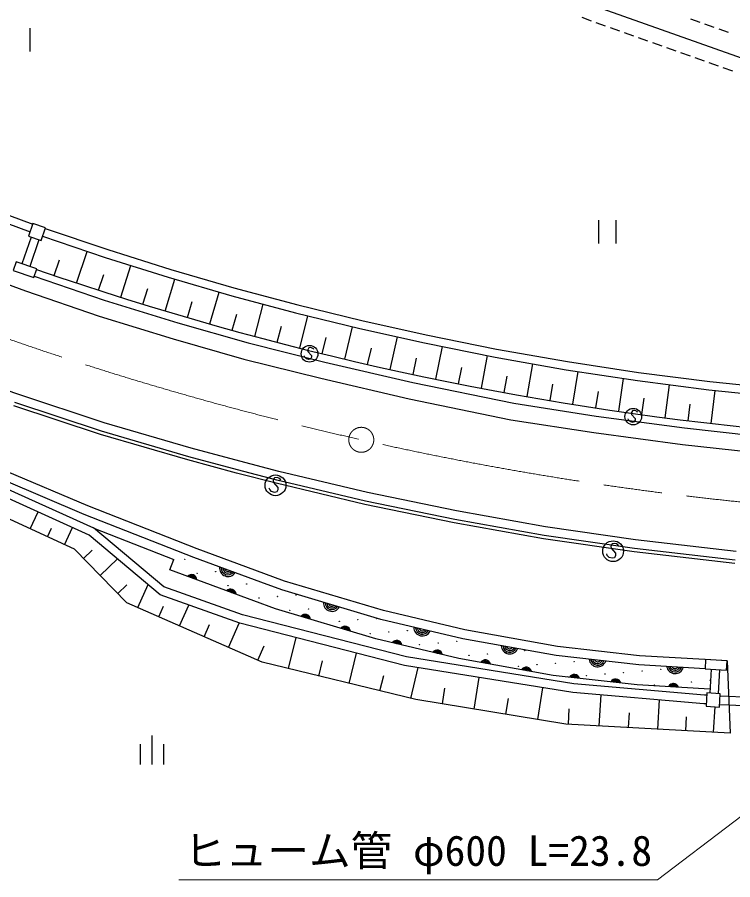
# Model space of a CAD drawing. Units: millimetres, scale not verified. Extents: x 40000 to 680000, y 20000 to 380000.
# Drawn here: x 145366 to 188350, y 273570 to 325396 of the extents above; entities that cross this region are included whole.
import ezdxf
from ezdxf.enums import TextEntityAlignment as Align

# ---------------------------------------------------------------- set-up
doc = ezdxf.new("R2010")
doc.units = ezdxf.units.MM
doc.header["$LTSCALE"] = 1000
doc.linetypes.add('CHAIN', pattern=[18.5, 12, -1.5, 3.5, -1.5])
for name, color, linetype, lineweight in [('M-BGD', 7, 'Continuous', 25), ('M-BMK', 2, 'CHAIN', 13), ('M-STR-HTXT', 7, 'Continuous', 13), ('M-STR-STRC', 7, 'Continuous', 25)]:
    doc.layers.add(name, color=color, linetype=linetype, lineweight=lineweight)
doc.styles.add('ＭＳ ゴシック', font='')
doc.styles.get('ＭＳ ゴシック').set_extended_font_data('MS Gothic')

msp = doc.modelspace()

# ---------------------------------------------------------------- linework, layer by layer
at = {"layer": 'M-BGD'}
for p, q in [((205132, 317148), (164825, 331488)), ((179865, 325170), (179300, 325371)), ((180713, 324869), (180148, 325069)), ((185808, 325300), (186374, 325099)), ((186657, 324999), (187222, 324799)), ((146137, 323332), (146137, 324732)), ((181561, 324567), (180996, 324768)), ((182409, 324266), (181844, 324467)), ((187505, 324699), (188071, 324499)), ((183257, 323965), (182692, 324166)), ((184105, 323663), (183540, 323864)), ((184954, 323362), (184388, 323563)), ((185802, 323061), (185236, 323262)), ((186650, 322759), (186084, 322960)), ((187498, 322458), (186932, 322659)), ((188346, 322157), (187780, 322358)), ((180288, 313200), (180288, 311800)), ((181338, 311800), (181338, 313200)), ((146196, 312190), (145651, 310573)), ((146669, 312029), (146125, 310413)), ((148920, 309427), (149565, 311327)), ((147590, 309878), (147912, 310828)), ((151586, 308569), (152183, 310478)), ((150251, 308992), (150562, 309943)), ((146386, 309831), (150596, 308390)), ((154254, 307744), (154827, 309655)), ((152919, 308152), (153217, 309104)), ((156936, 306964), (157487, 308881)), ((150596, 308390), (155011, 307026)), ((155594, 307350), (155869, 308308)), ((159634, 306218), (160141, 308153)), ((158283, 306586), (158548, 307550)), ((162338, 305515), (162820, 307452)), ((155011, 307026), (159245, 305824)), ((160985, 305864), (161238, 306829)), ((165045, 304858), (165498, 306796)), ((159245, 305824), (163840, 304677)), ((163690, 305179), (163930, 306145)), ((167777, 304228), (168205, 306184)), ((162877, 305527), (162819, 305420)), ((162819, 305420), (162825, 305312)), ((162825, 305312), (163040, 305071)), ((163010, 305546), (162877, 305527)), ((163085, 305520), (163010, 305546)), ((163155, 305476), (163085, 305520)), ((163180, 305425), (163155, 305476)), ((166410, 304539), (166638, 305514)), ((170510, 303651), (170906, 305607)), ((162647, 304971), (162628, 305041)), ((162742, 304876), (162647, 304971)), ((162874, 304831), (162742, 304876)), ((162988, 304856), (162874, 304831)), ((163046, 304964), (162988, 304856)), ((163040, 305071), (163046, 304964)), ((169141, 303930), (169355, 304905)), ((173248, 303100), (173612, 305062)), ((163840, 304677), (169128, 303444)), ((171879, 303374), (172076, 304352)), ((176000, 302599), (176339, 304568)), ((174623, 302845), (174805, 303827)), ((178751, 302137), (179063, 304105)), ((169128, 303444), (175189, 302197)), ((177375, 302363), (177544, 303345)), ((181508, 301718), (181791, 303689)), ((184283, 301332), (184540, 303317)), ((180128, 301918), (180284, 302902)), ((187055, 300993), (187284, 302975)), ((150424, 300516), (145224, 302237)), ((150424, 300516), (145224, 302237)), ((175189, 302197), (180151, 301433)), ((182894, 301518), (183037, 302509)), ((185668, 301153), (185782, 302144)), ((150365, 300325), (145159, 302047)), ((182324, 301750), (182266, 301643)), ((182266, 301643), (182272, 301535)), ((182456, 301769), (182324, 301750)), ((182532, 301743), (182456, 301769)), ((182602, 301699), (182532, 301743)), ((182627, 301648), (182602, 301699)), ((180151, 301433), (185459, 300717)), ((182094, 301194), (182075, 301264)), ((182189, 301099), (182094, 301194)), ((182272, 301535), (182487, 301294)), ((182493, 301187), (182435, 301079)), ((182487, 301294), (182493, 301187)), ((182321, 301054), (182189, 301099)), ((182435, 301079), (182321, 301054)), ((185459, 300717), (190799, 300130)), ((155620, 298793), (150365, 300325)), ((155674, 298986), (150424, 300516)), ((155674, 298986), (150424, 300516)), ((158538, 298009), (155620, 298793)), ((158590, 298202), (155674, 298986)), ((158590, 298202), (155674, 298986)), ((142557, 298058), (149952, 294707)), ((149604, 296033), (144783, 298074)), ((160913, 297391), (158538, 298009)), ((160961, 297585), (158590, 298202)), ((160961, 297585), (158590, 298202)), ((149683, 294280), (142362, 297598)), ((149396, 295524), (144564, 297570)), ((160819, 297714), (160747, 297580)), ((160747, 297580), (160755, 297445)), ((160985, 297737), (160819, 297714)), ((166286, 296321), (160961, 297585)), ((166286, 296321), (160961, 297585)), ((161080, 297705), (160985, 297737)), ((161166, 297649), (161080, 297705)), ((161198, 297586), (161166, 297649)), ((160532, 297019), (160508, 297106)), ((160650, 296900), (160532, 297019)), ((160755, 297445), (161022, 297144)), ((166243, 296126), (160913, 297391)), ((161030, 297009), (160958, 296875)), ((161022, 297144), (161030, 297009)), ((160816, 296844), (160650, 296900)), ((160958, 296875), (160816, 296844)), ((156178, 293453), (149604, 296033)), ((171611, 295025), (166243, 296126)), ((171649, 295222), (166286, 296321)), ((171649, 295222), (166286, 296321)), ((146145, 294653), (146615, 295671)), ((155982, 292939), (149396, 295524)), ((176989, 294059), (171611, 295025)), ((177021, 294257), (171649, 295222)), ((177021, 294257), (171649, 295222)), ((147177, 294177), (147415, 294693)), ((148209, 293701), (148684, 294733)), ((154166, 291161), (149952, 294707)), ((149974, 294689), (154765, 292808)), ((153957, 290684), (149683, 294280)), ((182423, 293273), (176989, 294059)), ((182449, 293472), (177021, 294257)), ((182449, 293472), (177021, 294257)), ((151955, 290217), (148809, 293424)), ((149351, 292872), (149863, 293374)), ((160185, 291971), (156178, 293453)), ((181100, 293755), (181028, 293621)), ((181028, 293621), (181036, 293487)), ((181036, 293487), (181304, 293186)), ((181266, 293779), (181100, 293755)), ((181361, 293747), (181266, 293779)), ((181447, 293691), (181361, 293747)), ((181479, 293628), (181447, 293691)), ((188499, 292774), (182449, 293472)), ((188499, 292774), (182449, 293472)), ((150355, 291847), (151380, 292852)), ((159995, 291455), (155982, 292939)), ((180813, 293061), (180790, 293148)), ((180931, 292942), (180813, 293061)), ((181097, 292886), (180931, 292942)), ((181239, 292917), (181097, 292886)), ((181311, 293051), (181239, 292917)), ((181304, 293186), (181311, 293051)), ((188479, 292575), (182423, 293273)), ((154526, 292198), (154765, 292808)), ((159581, 290329), (154526, 292198)), ((161427, 291518), (160185, 291971)), ((151408, 290774), (151945, 291300)), ((152617, 289925), (153223, 291301)), ((161254, 290995), (159995, 291455)), ((167361, 289739), (161427, 291518)), ((167218, 289208), (161254, 290995)), ((158742, 288983), (153957, 290684)), ((160876, 289856), (159581, 290329)), ((160077, 286640), (151955, 290217)), ((153869, 289374), (154144, 290000)), ((155120, 288823), (155672, 290074)), ((166907, 288048), (160876, 289856)), ((172250, 288580), (167361, 289739)), ((172138, 288042), (167218, 289208)), ((156588, 288176), (156911, 288910)), ((158056, 287530), (158702, 288997)), ((168635, 286449), (158742, 288983)), ((177814, 287584), (172250, 288580)), ((159813, 286756), (160199, 287635)), ((161661, 286254), (162116, 288119)), ((171894, 286866), (166907, 288048)), ((177735, 287039), (172138, 288042)), ((165305, 285366), (165749, 287188)), ((182753, 287033), (177814, 287584)), ((169302, 284393), (160077, 286640)), ((163483, 285810), (163705, 286721)), ((177563, 285851), (171894, 286866)), ((182706, 286485), (177735, 287039)), ((186680, 286799), (182753, 287033)), ((188018, 286716), (186680, 286799)), ((188018, 286716), (188199, 282372)), ((178748, 284817), (168635, 286449)), ((169009, 284464), (169460, 286316)), ((186688, 286248), (182706, 286485)), ((187052, 286225), (186971, 284783)), ((187551, 286194), (187470, 284751)), ((167157, 284915), (167382, 285841)), ((172812, 283821), (173122, 285725)), ((182603, 285289), (177563, 285851)), ((170908, 284131), (171063, 285083)), ((176631, 283199), (176942, 285109)), ((186980, 285027), (182603, 285289)), ((186620, 284143), (178748, 284817)), ((180334, 282811), (180438, 284672)), ((186793, 284654), (186657, 284661)), ((188107, 284579), (187592, 284608)), ((188937, 284531), (188107, 284579)), ((178324, 282923), (169302, 284393)), ((174721, 283510), (174877, 284465)), ((183848, 282615), (183946, 284372)), ((186760, 284135), (186620, 284143)), ((188129, 284056), (187559, 284089)), ((188929, 284011), (188129, 284056)), ((178473, 282915), (178525, 283845)), ((182091, 282713), (182140, 283591)), ((187200, 282428), (187286, 283961)), ((185524, 282521), (185571, 283360)), ((188199, 282372), (178324, 282923)), ((153468, 280494), (153468, 282244)), ((152768, 280494), (152768, 281719)), ((154168, 280494), (154168, 281719))]:
    msp.add_line(p, q, dxfattribs=at)
for points in [[(133103, 317695), (137402, 315853), (141747, 314121), (146135, 312499)], [(133305, 318153), (137591, 316316), (141923, 314589), (146297, 312972)], [(147051, 312706), (150804, 311436), (154583, 310247), (158387, 309140), (162213, 308115), (166061, 307173), (169929, 306314)], [(146889, 312233), (150652, 310960), (154440, 309768), (158254, 308658), (162090, 307631), (165948, 306686), (169825, 305824)], [(148809, 293424), (117041, 308072), (116318, 308978)], [(169929, 306314), (174165, 305460), (178420, 304708), (182692, 304058), (186978, 303509), (191276, 303063)], [(169825, 305824), (174072, 304969), (178337, 304215), (182620, 303563), (186917, 303013), (191226, 302565)], [(186657, 284661), (178811, 285334), (168741, 286959), (158894, 289481), (154166, 291161)]]:
    msp.add_lwpolyline(points, dxfattribs=at)
for points in [[(146047, 312242), (146804, 311983), (147063, 312739), (146306, 312999)], [(145128, 310169), (146360, 309753), (146536, 310275), (145304, 310690)], [(186686, 286248), (187983, 286167), (188018, 286716), (186720, 286797)], [(186752, 283995), (187550, 283945), (187600, 284743), (186802, 284793)]]:
    msp.add_lwpolyline(points, close=True, dxfattribs=at)
for centre, radius in [((162926, 305173), 500), ((182373, 301396), 500), ((160881, 297271), 625), ((181162, 293312), 625), ((155431, 292824), 10), ((156173, 291988), 10), ((157287, 292080), 10), ((159143, 291336), 10), ((158029, 291244), 10), ((159885, 290499), 10), ((160999, 290591), 10), ((162114, 290683), 10), ((161741, 289755), 10), ((162856, 289847), 10), ((163970, 289938), 10), ((165826, 289194), 10), ((164712, 289102), 10), ((166568, 288358), 10), ((167682, 288449), 10), ((168797, 288541), 10), ((169539, 287705), 10), ((170653, 287797), 10), ((171767, 287888), 10), ((173623, 287144), 10), ((174738, 287236), 10), ((175852, 287328), 10), ((172509, 287052), 10), ((178822, 286675), 10), ((179937, 286767), 10), ((175480, 286399), 10), ((176594, 286491), 10), ((177708, 286583), 10), ((182907, 286114), 10), ((184021, 286206), 10), ((185136, 286298), 10), ((179564, 285839), 10), ((180679, 285930), 10), ((181793, 286022), 10), ((186992, 285553), 10), ((183649, 285278), 10), ((184763, 285370), 10), ((185878, 285461), 10)]:
    msp.add_circle(centre, radius, dxfattribs=at)
for centre, radius, start, end in [((208930, 490228), 190500, 250.87783, 264.55237), ((158028, 292303), 512, 172.3885, 327.0277), ((158028, 292303), 410, 175.6338, 323.7824), ((158028, 292303), 308, 181.1682, 318.248), ((155838, 291580), 325, 2.3279, 137.0882), ((155838, 291580), 260, 8.4437, 130.9724), ((158028, 292303), 205, 192.9915, 306.4247), ((155838, 291580), 195, 19.5764, 119.8397), ((155838, 291580), 130, 53.7657, 85.6505), ((158183, 290713), 325, 2.3279, 137.0882), ((158183, 290713), 260, 8.4437, 130.9724), ((158183, 290713), 195, 19.5764, 119.8397), ((158183, 290713), 130, 53.7657, 85.6505), ((164268, 290209), 512, 175.9957, 330.6349), ((164268, 290209), 410, 179.241, 327.3896), ((164268, 290209), 308, 184.7755, 321.8552), ((164268, 290209), 205, 196.5987, 310.0319), ((162658, 289191), 325, 5.9352, 140.6954), ((162658, 289191), 260, 12.051, 134.5797), ((162658, 289191), 195, 23.1837, 123.447), ((162658, 289191), 130, 57.373, 89.2577), ((166940, 289286), 10, 131.9, 14.7307), ((165053, 288474), 325, 5.9352, 140.6954), ((165053, 288474), 260, 12.051, 134.5797), ((165053, 288474), 195, 23.1837, 123.447), ((169704, 288734), 512, 179.3462, 333.9854), ((169704, 288734), 410, 182.5915, 330.7401), ((169704, 288734), 308, 188.1259, 325.2057), ((165053, 288474), 130, 57.373, 89.2577), ((169704, 288734), 205, 199.9492, 313.3824), ((168155, 287624), 325, 9.2857, 144.0459), ((168155, 287624), 260, 15.4014, 137.9301), ((168155, 287624), 195, 26.5341, 126.7974), ((168155, 287624), 130, 60.7234, 92.6081), ((170588, 287047), 325, 9.2857, 144.0459), ((170588, 287047), 260, 15.4014, 137.9301), ((170588, 287047), 195, 26.5341, 126.7974), ((170588, 287047), 130, 60.7234, 92.6081), ((174956, 287651), 512, 182.5249, 337.1642), ((174956, 287651), 410, 185.7702, 333.9189), ((174956, 287651), 308, 191.3047, 328.3844), ((174956, 287651), 205, 203.1279, 316.5612), ((173476, 286456), 325, 12.4644, 147.2247), ((173476, 286456), 260, 18.5802, 141.1089), ((173476, 286456), 195, 29.7129, 129.9762), ((180233, 286874), 512, 186.3159, 340.9551), ((180233, 286874), 410, 189.5612, 337.7098), ((180233, 286874), 308, 195.0956, 332.1753), ((180233, 286874), 205, 206.9189, 320.3521), ((173476, 286456), 130, 63.9022, 95.7869), ((175937, 286015), 325, 12.4644, 147.2247), ((175937, 286015), 260, 18.5802, 141.1089), ((175937, 286015), 195, 29.7129, 129.9762), ((175937, 286015), 130, 63.9022, 95.7869), ((184885, 286467), 512, 189.2602, 343.8995), ((184885, 286467), 410, 192.5055, 340.6542), ((184885, 286467), 308, 198.04, 335.1197), ((184885, 286467), 205, 209.8632, 323.2965), ((178450, 285747), 10, 24.2894, 142.9815), ((178827, 285584), 325, 16.2553, 151.0156), ((178827, 285584), 260, 22.3711, 144.8998), ((178827, 285584), 195, 33.5038, 133.7671), ((178827, 285584), 130, 67.6931, 99.5778), ((181311, 285307), 325, 16.2553, 151.0156), ((181311, 285307), 260, 22.3711, 144.8998), ((181311, 285307), 195, 33.5038, 133.7671), ((181311, 285307), 130, 67.6931, 99.5778), ((184784, 285033), 325, 19.1997, 153.96), ((184784, 285033), 260, 25.3155, 147.8442), ((184784, 285033), 195, 36.4482, 136.7115), ((184784, 285033), 130, 70.6375, 102.5222)]:
    msp.add_arc(centre, radius, start, end, dxfattribs=at)
at = {"layer": 'M-BMK'}
msp.add_circle((166034, 300005), 750, dxfattribs=at)
msp.add_arc((208930, 490228), 195000, 241.37631, 267.00322, dxfattribs=at)
at = {"layer": 'M-STR-HTXT'}
msp.add_lwpolyline([(197595, 284018), (183826, 273570), (155076, 273570)], dxfattribs=at)
at = {"layer": 'M-STR-STRC'}
for p, q in [((138524, 311653), (145856, 308955)), ((145856, 308955), (150286, 307439)), ((150286, 307439), (154727, 306068)), ((154727, 306068), (158987, 304858)), ((158987, 304858), (163605, 303705)), ((145397, 302738), (140260, 304566)), ((163605, 303705), (168913, 302467)), ((150581, 301022), (145397, 302738)), ((168913, 302467), (175012, 301212)), ((175012, 301212), (180008, 300443)), ((155817, 299496), (150581, 301022)), ((180008, 300443), (185338, 299725)), ((185338, 299725), (192010, 298990)), ((158728, 298714), (155817, 299496)), ((161089, 298099), (158728, 298714)), ((166400, 296838), (161089, 298099)), ((171749, 295742), (166400, 296838)), ((177106, 294780), (171749, 295742)), ((182517, 293997), (177106, 294780)), ((188553, 293302), (182517, 293997))]:
    msp.add_line(p, q, dxfattribs=at)

# ---------------------------------------------------------------- texts
at = {"layer": 'M-STR-HTXT', "style": 'ＭＳ ゴシック'}
msp.add_text('ヒューム管 φ600 L=23.8', height=1833, dxfattribs=at).set_placement((169451, 275320), align=Align.MIDDLE_CENTER)

doc.saveas('drawing.dxf')
